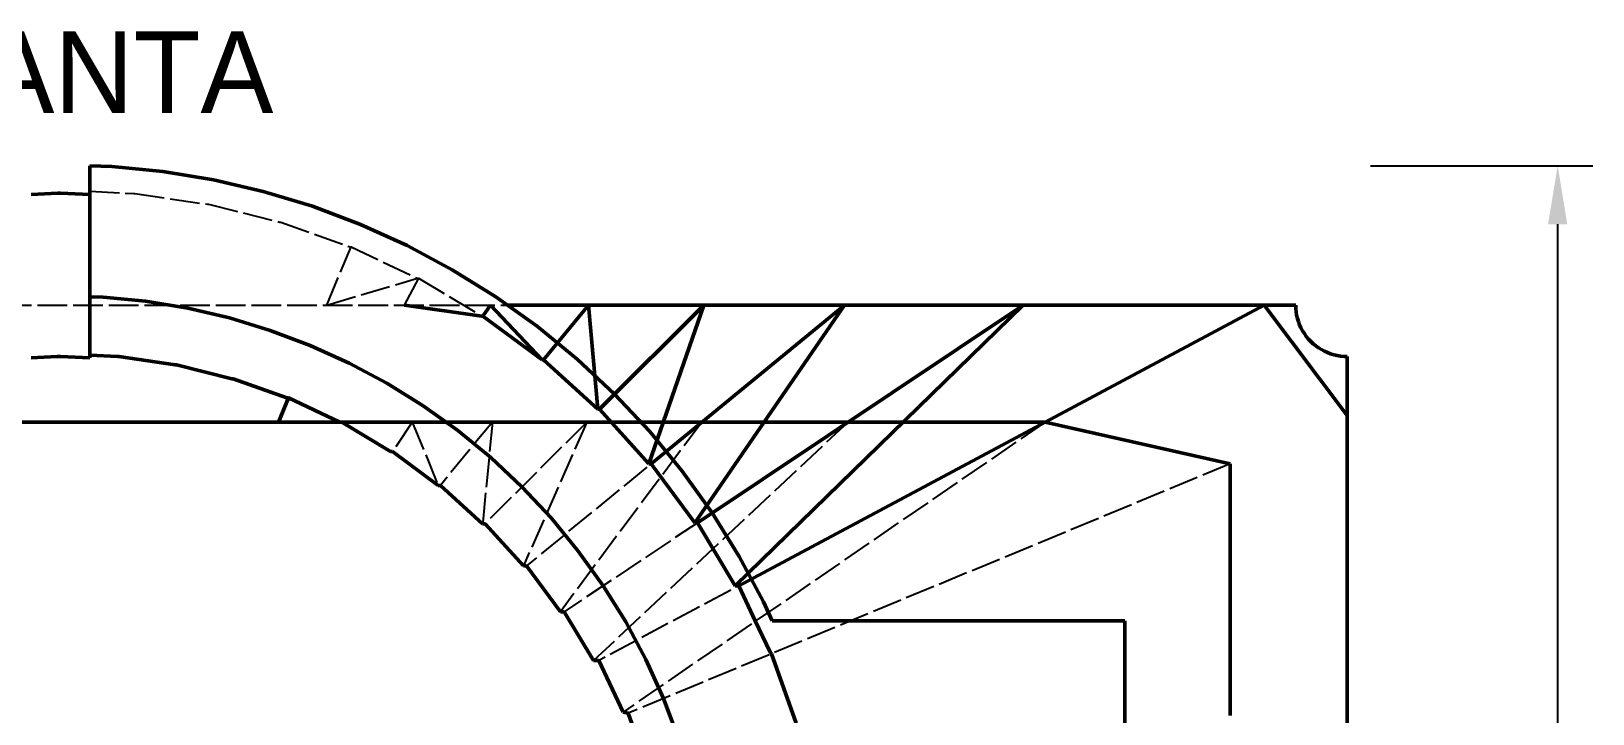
# Model space of a CAD drawing. Header units: millimetres. Extents: x 0 to 420, y 0 to 297.
# Drawn here: x 97.5 to 164.2, y 102.2 to 131.3 of the extents above; entities that cross this region are included whole.
import ezdxf
from ezdxf.enums import TextEntityAlignment as Align

# ---------------------------------------------------------------- set-up
doc = ezdxf.new("R2010")
doc.units = ezdxf.units.MM
doc.linetypes.add('DASHED', pattern=[1.524, 1.27, -0.254])
for name, color, linetype, lineweight in [('COTAS', 7, 'CONTINUOUS', 25), ('OCULTA', 8, 'DASHED', 25), ('TEXTO', 7, 'CONTINUOUS', 25), ('VISIBLE', 7, 'CONTINUOUS', 50)]:
    doc.layers.add(name, color=color, linetype=linetype, lineweight=lineweight)
doc.dimstyles.new('F3D_1000', dxfattribs={"dimtxt": 3.5, "dimasz": 2.5, "dimexe": 1.5, "dimexo": 1, "dimgap": 0.9, "dimtad": 1, "dimdec": 1, "dimdsep": 46, "dimcen": 2.5, "dimazin": 3, "dimtfac": 1, "dimtmove": 0, "dimatfit": 3})

msp = doc.modelspace()

# ---------------------------------------------------------------- linework, layer by layer
at = {"layer": 'OCULTA'}
for p, q in [((99.99, 124.5), (99.99, 125.593)), ((99.99, 125.593), (100.931, 125.562)), ((99.99, 125.593), (99.99, 125.593)), ((100.931, 125.562), (103.112, 125.347)), ((103.112, 125.347), (105.275, 124.99)), ((105.275, 124.99), (107.41, 124.492)), ((99.99, 124.355), (99.99, 124.5)), ((99.99, 124.5), (101.879, 124.407)), ((101.879, 124.407), (101.918, 124.407)), ((101.918, 124.407), (105.028, 123.946)), ((107.41, 124.492), (109.508, 123.856)), ((105.028, 123.946), (105.068, 123.946)), ((105.068, 123.946), (108.117, 123.182)), ((111.56, 123.084), (109.508, 123.856)), ((108.117, 123.182), (108.158, 123.182)), ((108.158, 123.182), (111.118, 122.123)), ((111.56, 123.084), (113.556, 122.179)), ((115.49, 121.146), (113.556, 122.179)), ((110.131, 119.634), (111.162, 122.123)), ((111.118, 122.123), (111.162, 122.123)), ((111.162, 122.123), (114.003, 120.779)), ((115.49, 121.146), (117.351, 119.988)), ((110.131, 119.634), (114.003, 120.779)), ((113.439, 119.634), (114.051, 120.779)), ((114.003, 120.779), (114.051, 120.779)), ((114.051, 120.779), (116.747, 119.164)), ((45.94, 119.634), (151.54, 119.634)), ((99.99, 119.993), (99.99, 119.993)), ((119.133, 118.711), (117.351, 119.988)), ((151.544, 119.49), (151.54, 119.634)), ((151.54, 119.634), (151.54, 119.634)), ((151.559, 119.347), (151.544, 119.49)), ((151.582, 119.205), (151.559, 119.347)), ((151.582, 119.205), (151.615, 119.064)), ((151.657, 118.927), (151.615, 119.064)), ((151.707, 118.792), (151.657, 118.927)), ((119.133, 118.711), (120.828, 117.32)), ((151.767, 118.661), (151.707, 118.792)), ((151.767, 118.661), (151.835, 118.534)), ((151.911, 118.412), (151.835, 118.534)), ((151.994, 118.295), (151.911, 118.412)), ((151.994, 118.295), (152.086, 118.183)), ((152.184, 118.078), (152.086, 118.183)), ((152.289, 117.98), (152.184, 118.078)), ((152.289, 117.98), (152.401, 117.888)), ((152.401, 117.888), (152.518, 117.805)), ((152.64, 117.729), (152.518, 117.805)), ((152.64, 117.729), (152.767, 117.661)), ((152.767, 117.661), (152.898, 117.601)), ((152.898, 117.601), (153.033, 117.551)), ((153.033, 117.551), (153.17, 117.509)), ((153.17, 117.509), (153.311, 117.476)), ((122.428, 115.822), (120.828, 117.32)), ((153.311, 117.476), (153.453, 117.453)), ((153.453, 117.453), (153.596, 117.439)), ((153.596, 117.439), (153.74, 117.434)), ((153.74, 66.834), (153.74, 117.434)), ((153.74, 117.434), (153.74, 117.434)), ((122.428, 115.822), (123.926, 114.222)), ((110.766, 114.634), (110.761, 114.623)), ((110.766, 114.634), (112.85, 113.371)), ((113.774, 114.634), (112.93, 113.371)), ((113.774, 114.634), (114.886, 111.92)), ((117.205, 114.634), (114.978, 111.92)), ((117.205, 114.634), (116.783, 110.284)), ((121.24, 114.634), (116.89, 110.284)), ((121.24, 114.634), (118.526, 108.479)), ((126.156, 114.634), (118.657, 108.479)), ((126.156, 114.634), (120.108, 106.523)), ((132.413, 114.634), (120.275, 106.523)), ((132.413, 114.634), (121.527, 104.434)), ((140.834, 114.634), (121.752, 104.434)), ((140.834, 114.634), (122.793, 102.232)), ((125.317, 112.527), (123.926, 114.222)), ((148.74, 112.845), (123.004, 102.184)), ((125.317, 112.527), (126.594, 110.745)), ((127.752, 108.884), (126.594, 110.745)), ((128.785, 106.951), (127.752, 108.884)), ((129.155, 106.134), (128.785, 106.951)), ((129.155, 106.134), (144.24, 106.134)), ((129.155, 106.134), (129.155, 106.134)), ((134.04, 106.134), (134.044, 106.134)), ((134.044, 106.134), (134.059, 106.134)), ((134.059, 106.134), (134.082, 106.134)), ((134.082, 106.134), (134.115, 106.134)), ((134.115, 106.134), (134.157, 106.134)), ((134.157, 106.134), (134.207, 106.134)), ((134.207, 106.134), (134.267, 106.134)), ((134.267, 106.134), (134.335, 106.134)), ((134.335, 106.134), (134.411, 106.134)), ((134.411, 106.134), (134.494, 106.134)), ((134.494, 106.134), (134.586, 106.134)), ((134.586, 106.134), (134.684, 106.134)), ((134.684, 106.134), (134.789, 106.134)), ((134.789, 106.134), (134.901, 106.134)), ((134.901, 106.134), (135.018, 106.134)), ((135.018, 106.134), (135.14, 106.134)), ((135.14, 106.134), (135.267, 106.134)), ((135.267, 106.134), (135.398, 106.134)), ((135.398, 106.134), (135.533, 106.134)), ((135.533, 106.134), (135.67, 106.134)), ((135.67, 106.134), (135.811, 106.134)), ((135.811, 106.134), (135.953, 106.134)), ((135.953, 106.134), (136.096, 106.134)), ((136.096, 106.134), (136.24, 106.134)), ((136.24, 106.134), (136.384, 106.134)), ((136.384, 106.134), (136.527, 106.134)), ((136.527, 106.134), (136.669, 106.134)), ((136.669, 106.134), (136.809, 106.134)), ((136.809, 106.134), (136.947, 106.134)), ((137.082, 106.134), (136.947, 106.134)), ((137.082, 106.134), (137.213, 106.134)), ((137.213, 106.134), (137.34, 106.134)), ((137.34, 106.134), (137.462, 106.134)), ((137.462, 106.134), (137.579, 106.134)), ((137.69, 106.134), (137.579, 106.134)), ((137.69, 106.134), (137.795, 106.134)), ((137.795, 106.134), (137.894, 106.134)), ((137.894, 106.134), (137.985, 106.134)), ((138.069, 106.134), (137.985, 106.134)), ((138.145, 106.134), (138.069, 106.134)), ((138.213, 106.134), (138.145, 106.134)), ((138.213, 106.134), (138.272, 106.134)), ((138.323, 106.134), (138.272, 106.134)), ((138.365, 106.134), (138.323, 106.134)), ((138.398, 106.134), (138.365, 106.134)), ((138.421, 106.134), (138.398, 106.134)), ((138.435, 106.134), (138.421, 106.134)), ((138.44, 106.134), (138.435, 106.134)), ((144.24, 94.134), (144.24, 106.134)), ((144.24, 106.134), (144.24, 106.134))]:
    msp.add_line(p, q, dxfattribs=at)
at = {"layer": 'VISIBLE'}
for p, q in [((99.99, 119.993), (99.99, 125.593)), ((99.99, 125.593), (100.931, 125.562)), ((99.99, 124.355), (99.99, 125.593)), ((99.99, 125.593), (99.99, 125.593)), ((99.99, 125.593), (99.99, 125.593)), ((99.99, 125.593), (100.931, 125.562)), ((100.931, 125.562), (103.112, 125.347)), ((100.931, 125.562), (100.931, 125.562)), ((100.931, 125.562), (103.112, 125.347)), ((103.112, 125.347), (105.275, 124.99)), ((103.112, 125.347), (103.112, 125.347)), ((103.112, 125.347), (105.275, 124.99)), ((105.275, 124.99), (107.41, 124.492)), ((105.275, 124.99), (105.275, 124.99)), ((105.275, 124.99), (107.41, 124.492)), ((97.49, 124.361), (98.622, 124.416)), ((97.49, 124.361), (98.622, 124.416)), ((97.49, 124.361), (97.49, 124.361)), ((97.49, 124.361), (97.49, 124.361)), ((97.49, 124.361), (97.49, 124.361)), ((97.49, 124.361), (97.49, 124.361)), ((97.49, 124.361), (97.49, 124.361)), ((97.49, 124.361), (97.49, 124.361)), ((97.49, 124.361), (97.49, 124.361)), ((97.49, 124.361), (97.49, 124.361)), ((97.49, 124.361), (97.49, 124.361)), ((97.49, 124.361), (97.49, 124.361)), ((97.49, 124.361), (97.49, 124.361)), ((97.49, 124.361), (97.49, 124.361)), ((97.49, 124.361), (97.49, 124.361)), ((97.49, 124.361), (97.49, 124.361)), ((97.49, 124.361), (97.49, 124.361)), ((97.49, 124.361), (97.49, 124.361)), ((98.622, 124.416), (98.74, 124.416)), ((98.622, 124.416), (98.622, 124.416)), ((98.622, 124.416), (98.74, 124.416)), ((98.74, 124.416), (99.99, 124.355)), ((98.74, 124.416), (98.74, 124.416)), ((98.74, 124.416), (99.99, 124.355)), ((99.99, 117.372), (99.99, 124.355)), ((99.99, 124.355), (99.99, 124.355)), ((99.99, 124.355), (99.99, 124.355)), ((99.99, 124.355), (99.99, 124.355)), ((99.99, 124.355), (99.99, 124.355)), ((99.99, 124.355), (99.99, 124.355)), ((99.99, 124.355), (99.99, 124.355)), ((99.99, 124.355), (99.99, 124.355)), ((99.99, 124.355), (99.99, 124.355)), ((99.99, 124.355), (99.99, 124.355)), ((99.99, 124.355), (99.99, 124.355)), ((99.99, 124.355), (99.99, 124.355)), ((99.99, 124.355), (99.99, 124.355)), ((99.99, 124.355), (99.99, 124.355)), ((99.99, 124.355), (99.99, 124.355)), ((99.99, 124.355), (99.99, 124.355)), ((99.99, 124.355), (99.99, 124.355)), ((99.99, 124.355), (99.99, 124.355)), ((107.41, 124.492), (109.508, 123.856)), ((107.41, 124.492), (107.41, 124.492)), ((107.41, 124.492), (109.508, 123.856)), ((111.56, 123.084), (109.508, 123.856)), ((109.508, 123.856), (109.508, 123.856)), ((109.508, 123.856), (111.56, 123.084)), ((111.56, 123.084), (113.556, 122.179)), ((111.56, 123.084), (111.56, 123.084)), ((111.56, 123.084), (113.556, 122.179)), ((115.49, 121.146), (113.556, 122.179)), ((113.556, 122.179), (113.556, 122.179)), ((113.556, 122.179), (115.49, 121.146)), ((115.49, 121.146), (117.351, 119.988)), ((115.49, 121.146), (115.49, 121.146)), ((115.49, 121.146), (117.351, 119.988)), ((99.99, 117.492), (99.99, 119.993)), ((99.99, 119.993), (100.565, 119.974)), ((99.99, 119.993), (100.565, 119.974)), ((100.565, 119.974), (102.381, 119.795)), ((100.565, 119.974), (102.381, 119.795)), ((102.381, 119.795), (104.183, 119.498)), ((102.381, 119.795), (104.183, 119.498)), ((104.183, 119.498), (105.961, 119.083)), ((104.183, 119.498), (105.961, 119.083)), ((113.439, 119.634), (116.747, 119.164)), ((117.115, 119.634), (116.8, 119.164)), ((117.115, 119.634), (119.325, 117.291)), ((119.133, 118.711), (117.351, 119.988)), ((117.351, 119.988), (117.351, 119.988)), ((117.351, 119.988), (117.846, 119.634)), ((117.846, 119.634), (117.846, 119.634)), ((117.846, 119.634), (117.846, 119.634)), ((117.846, 119.634), (117.846, 119.634)), ((117.846, 119.634), (117.846, 119.634)), ((117.846, 119.634), (117.846, 119.634)), ((117.846, 119.634), (117.846, 119.634)), ((117.846, 119.634), (151.54, 119.634)), ((121.308, 119.634), (119.386, 117.291)), ((121.308, 119.634), (121.715, 115.18)), ((126.24, 119.634), (121.786, 115.18)), ((126.24, 119.634), (123.897, 112.851)), ((132.249, 119.634), (123.984, 112.851)), ((132.249, 119.634), (125.857, 110.327)), ((139.896, 119.634), (125.967, 110.327)), ((139.896, 119.634), (127.583, 107.631)), ((150.189, 119.634), (127.732, 107.631)), ((153.74, 114.916), (150.189, 119.634)), ((150.189, 119.634), (151.54, 119.634)), ((151.544, 119.49), (151.54, 119.634)), ((151.54, 119.634), (151.54, 119.634)), ((151.54, 119.634), (151.54, 119.634)), ((151.54, 119.634), (151.544, 119.49)), ((151.559, 119.347), (151.544, 119.49)), ((151.544, 119.49), (151.544, 119.49)), ((151.544, 119.49), (151.559, 119.347)), ((105.961, 119.083), (107.708, 118.553)), ((105.961, 119.083), (107.708, 118.553)), ((116.747, 119.164), (116.8, 119.164)), ((116.8, 119.164), (119.325, 117.291)), ((151.582, 119.205), (151.559, 119.347)), ((151.559, 119.347), (151.559, 119.347)), ((151.559, 119.347), (151.582, 119.205)), ((151.582, 119.205), (151.615, 119.064)), ((151.582, 119.205), (151.582, 119.205)), ((151.582, 119.205), (151.615, 119.064)), ((151.657, 118.927), (151.615, 119.064)), ((151.615, 119.064), (151.615, 119.064)), ((151.615, 119.064), (151.657, 118.927)), ((151.707, 118.792), (151.657, 118.927)), ((151.657, 118.927), (151.657, 118.927)), ((151.657, 118.927), (151.707, 118.792)), ((107.708, 118.553), (109.417, 117.91)), ((107.708, 118.553), (109.417, 117.91)), ((119.133, 118.711), (120.828, 117.32)), ((151.767, 118.661), (151.707, 118.792)), ((151.707, 118.792), (151.707, 118.792)), ((151.707, 118.792), (151.767, 118.661)), ((151.767, 118.661), (151.835, 118.534)), ((151.767, 118.661), (151.767, 118.661)), ((151.767, 118.661), (151.835, 118.534)), ((151.911, 118.412), (151.835, 118.534)), ((151.835, 118.534), (151.835, 118.534)), ((151.835, 118.534), (151.911, 118.412)), ((151.994, 118.295), (151.911, 118.412)), ((151.911, 118.412), (151.911, 118.412)), ((151.911, 118.412), (151.994, 118.295)), ((151.994, 118.295), (152.086, 118.183)), ((151.994, 118.295), (151.994, 118.295)), ((151.994, 118.295), (152.086, 118.183)), ((152.184, 118.078), (152.086, 118.183)), ((152.086, 118.183), (152.086, 118.183)), ((152.086, 118.183), (152.184, 118.078)), ((99.99, 117.372), (99.99, 117.492)), ((99.99, 117.492), (101.173, 117.434)), ((111.08, 117.157), (109.417, 117.91)), ((111.08, 117.157), (109.417, 117.91)), ((152.289, 117.98), (152.184, 118.078)), ((152.184, 118.078), (152.184, 118.078)), ((152.184, 118.078), (152.289, 117.98)), ((152.289, 117.98), (152.401, 117.888)), ((152.289, 117.98), (152.289, 117.98)), ((152.289, 117.98), (152.401, 117.888)), ((152.401, 117.888), (152.518, 117.805)), ((152.401, 117.888), (152.401, 117.888)), ((152.401, 117.888), (152.518, 117.805)), ((152.64, 117.729), (152.518, 117.805)), ((152.518, 117.805), (152.518, 117.805)), ((152.518, 117.805), (152.64, 117.729)), ((152.64, 117.729), (152.767, 117.661)), ((152.64, 117.729), (152.64, 117.729)), ((152.64, 117.729), (152.767, 117.661)), ((152.767, 117.661), (152.898, 117.601)), ((152.767, 117.661), (152.767, 117.661)), ((152.767, 117.661), (152.898, 117.601)), ((152.898, 117.601), (153.033, 117.551)), ((152.898, 117.601), (152.898, 117.601)), ((152.898, 117.601), (153.033, 117.551)), ((153.033, 117.551), (153.17, 117.509)), ((153.033, 117.551), (153.033, 117.551)), ((153.033, 117.551), (153.17, 117.509)), ((153.17, 117.509), (153.311, 117.476)), ((153.17, 117.509), (153.17, 117.509)), ((153.17, 117.509), (153.311, 117.476)), ((97.49, 117.38), (98.592, 117.434)), ((98.592, 117.434), (98.74, 117.434)), ((98.74, 117.434), (99.99, 117.372)), ((101.173, 117.434), (101.232, 117.434)), ((103.641, 117.077), (101.232, 117.434)), ((103.641, 117.077), (103.701, 117.077)), ((103.701, 117.077), (106.064, 116.485)), ((111.08, 117.157), (112.69, 116.296)), ((111.08, 117.157), (112.69, 116.296)), ((119.325, 117.291), (119.386, 117.291)), ((121.715, 115.18), (119.386, 117.291)), ((122.428, 115.822), (120.828, 117.32)), ((153.311, 117.476), (153.453, 117.453)), ((153.311, 117.476), (153.311, 117.476)), ((153.311, 117.476), (153.453, 117.453)), ((153.453, 117.453), (153.596, 117.439)), ((153.453, 117.453), (153.453, 117.453)), ((153.453, 117.453), (153.596, 117.439)), ((153.596, 117.439), (153.74, 117.434)), ((153.596, 117.439), (153.596, 117.439)), ((153.596, 117.439), (153.74, 117.434)), ((153.74, 114.916), (153.74, 117.434)), ((153.74, 117.434), (153.74, 117.434)), ((153.74, 117.434), (153.74, 117.434)), ((153.74, 117.434), (153.74, 66.834)), ((106.064, 116.485), (106.127, 116.485)), ((106.127, 116.485), (108.42, 115.665)), ((112.69, 116.296), (114.24, 115.332)), ((112.69, 116.296), (114.24, 115.332)), ((108.06, 114.634), (108.487, 115.665)), ((108.42, 115.665), (108.487, 115.665)), ((108.487, 115.665), (110.688, 114.623)), ((122.428, 115.822), (123.926, 114.222)), ((115.724, 114.268), (114.24, 115.332)), ((115.724, 114.268), (114.24, 115.332)), ((121.715, 115.18), (121.786, 115.18)), ((123.897, 112.851), (121.786, 115.18)), ((96.524, 114.634), (98.74, 114.634)), ((98.74, 114.634), (100.956, 114.634)), ((100.956, 114.634), (103.215, 114.634)), ((103.215, 114.634), (105.565, 114.634)), ((105.565, 114.634), (108.06, 114.634)), ((108.06, 114.634), (110.766, 114.634)), ((108.06, 114.634), (110.688, 114.623)), ((110.688, 114.623), (110.761, 114.623)), ((110.761, 114.623), (112.85, 113.371)), ((110.766, 114.634), (113.774, 114.634)), ((113.774, 114.634), (117.205, 114.634)), ((115.724, 114.268), (117.136, 113.11)), ((115.724, 114.268), (117.136, 113.11)), ((117.205, 114.634), (121.24, 114.634)), ((121.24, 114.634), (126.156, 114.634)), ((125.317, 112.527), (123.926, 114.222)), ((126.156, 114.634), (132.413, 114.634)), ((132.413, 114.634), (140.834, 114.634)), ((140.834, 114.634), (148.74, 112.845)), ((112.85, 113.371), (112.93, 113.371)), ((114.886, 111.92), (112.93, 113.371)), ((118.468, 111.862), (117.136, 113.11)), ((118.468, 111.862), (117.136, 113.11)), ((123.897, 112.851), (123.984, 112.851)), ((125.857, 110.327), (123.984, 112.851)), ((148.74, 107.301), (148.74, 112.845)), ((125.317, 112.527), (126.594, 110.745)), ((114.886, 111.92), (114.978, 111.92)), ((114.978, 111.92), (116.783, 110.284)), ((118.468, 111.862), (119.716, 110.53)), ((118.468, 111.862), (119.716, 110.53)), ((116.783, 110.284), (116.89, 110.284)), ((118.526, 108.479), (116.89, 110.284)), ((120.874, 109.118), (119.716, 110.53)), ((120.874, 109.118), (119.716, 110.53)), ((125.857, 110.327), (125.967, 110.327)), ((125.967, 110.327), (127.583, 107.631)), ((127.752, 108.884), (126.594, 110.745)), ((121.938, 107.634), (120.874, 109.118)), ((121.938, 107.634), (120.874, 109.118)), ((128.785, 106.951), (127.752, 108.884)), ((118.526, 108.479), (118.657, 108.479)), ((118.657, 108.479), (120.108, 106.523)), ((121.938, 107.634), (122.902, 106.084)), ((121.938, 107.634), (122.902, 106.084)), ((127.583, 107.631), (127.732, 107.631)), ((128.44, 106.134), (127.732, 107.631)), ((129.155, 106.134), (128.785, 106.951)), ((148.74, 102.079), (148.74, 107.301)), ((120.108, 106.523), (120.275, 106.523)), ((121.527, 104.434), (120.275, 106.523)), ((129.076, 104.789), (128.44, 106.134)), ((129.155, 106.134), (144.24, 106.134)), ((134.044, 106.134), (134.04, 106.134)), ((134.059, 106.134), (134.044, 106.134)), ((134.059, 106.134), (134.082, 106.134)), ((134.115, 106.134), (134.082, 106.134)), ((134.157, 106.134), (134.115, 106.134)), ((134.157, 106.134), (134.207, 106.134)), ((134.267, 106.134), (134.207, 106.134)), ((134.335, 106.134), (134.267, 106.134)), ((134.335, 106.134), (134.411, 106.134)), ((134.494, 106.134), (134.411, 106.134)), ((134.494, 106.134), (134.586, 106.134)), ((134.684, 106.134), (134.586, 106.134)), ((134.789, 106.134), (134.684, 106.134)), ((134.789, 106.134), (134.901, 106.134)), ((134.901, 106.134), (135.018, 106.134)), ((135.14, 106.134), (135.018, 106.134)), ((135.14, 106.134), (135.267, 106.134)), ((135.267, 106.134), (135.398, 106.134)), ((135.398, 106.134), (135.533, 106.134)), ((135.533, 106.134), (135.67, 106.134)), ((135.67, 106.134), (135.811, 106.134)), ((135.811, 106.134), (135.953, 106.134)), ((135.953, 106.134), (136.096, 106.134)), ((136.096, 106.134), (136.24, 106.134)), ((136.24, 106.134), (136.384, 106.134)), ((136.384, 106.134), (136.527, 106.134)), ((136.527, 106.134), (136.669, 106.134)), ((136.669, 106.134), (136.809, 106.134)), ((136.809, 106.134), (136.947, 106.134)), ((136.947, 106.134), (137.082, 106.134)), ((137.082, 106.134), (137.213, 106.134)), ((137.213, 106.134), (137.34, 106.134)), ((137.34, 106.134), (137.462, 106.134)), ((137.462, 106.134), (137.579, 106.134)), ((137.579, 106.134), (137.69, 106.134)), ((137.69, 106.134), (137.795, 106.134)), ((137.795, 106.134), (137.894, 106.134)), ((137.894, 106.134), (137.985, 106.134)), ((137.985, 106.134), (138.069, 106.134)), ((138.069, 106.134), (138.145, 106.134)), ((138.145, 106.134), (138.213, 106.134)), ((138.213, 106.134), (138.272, 106.134)), ((138.272, 106.134), (138.323, 106.134)), ((138.323, 106.134), (138.365, 106.134)), ((138.365, 106.134), (138.398, 106.134)), ((138.398, 106.134), (138.421, 106.134)), ((138.421, 106.134), (138.435, 106.134)), ((138.435, 106.134), (138.44, 106.134)), ((144.24, 94.134), (144.24, 106.134)), ((123.763, 104.474), (122.902, 106.084)), ((123.763, 104.474), (122.902, 106.084)), ((121.527, 104.434), (121.752, 104.434)), ((122.793, 102.232), (121.752, 104.434)), ((124.516, 102.811), (123.763, 104.474)), ((124.516, 102.811), (123.763, 104.474)), ((129.128, 104.721), (129.076, 104.789)), ((130.187, 101.762), (129.128, 104.721)), ((125.159, 101.102), (124.516, 102.811)), ((125.159, 101.102), (124.516, 102.811)), ((122.793, 102.232), (123.004, 102.184)), ((123.824, 99.891), (123.004, 102.184))]:
    msp.add_line(p, q, dxfattribs=at)

# ---------------------------------------------------------------- texts
at = {"layer": 'TEXTO'}
msp.add_text('PLANTA', height=3.5, dxfattribs=at).set_placement((98.74, 129.593), align=Align.MIDDLE_CENTER)

# ---------------------------------------------------------------- dimensions: what is measured, and where the dimension line sits
at = {"layer": 'COTAS'}
msp.add_linear_dim(base=(162.74, 58.634), p1=(153.74, 58.634), p2=(153.74, 125.593), angle=90, dimstyle='F3D_1000', dxfattribs=at).render()

doc.saveas('drawing.dxf')
